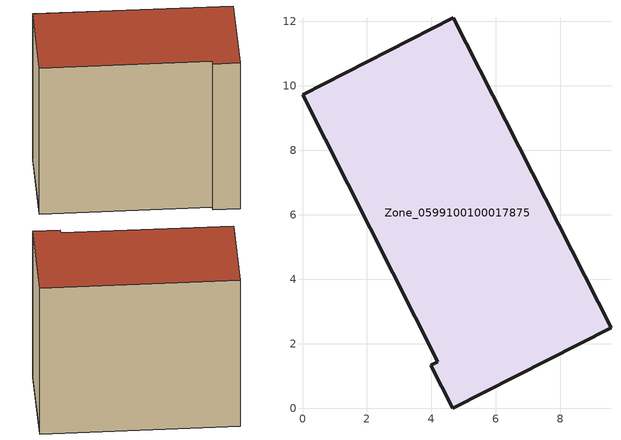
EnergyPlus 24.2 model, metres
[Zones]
Zone_0599100100017875
 floor ground (C_G): 3.98,1.33 4.2,1.44 0,9.73 4.68,12.11 9.57,2.5 4.66,0 z3.36
 wall outside (C_F): 4.2,1.44 3.98,1.33 4.66,0 9.57,2.5 4.68,12.11 0,9.73 4.2,1.44 z3.36:12.76
 roof outside (C_R): 4.68,12.11 0,9.73 4.2,1.44 3.98,1.33 4.66,0 9.57,2.5 z12.76
[BUILDING]
Pand.0599100100017875: North Axis=0; Terrain=City; Loads Convergence Tolerance Value=0.04; Temperature Convergence Tolerance Value=0.4; Solar Distribution=FullExterior; Maximum Number of Warmup Days=25; Minimum Number of Warmup Days=1
[Site:Location]
Rotterdam.The.Hague.AP_ZH_NLD Design_Conditions: Latitude=51.96; Longitude=4.45; Time Zone=1; Elevation=-4.5
[SITE:GROUNDTEMPERATURE:BUILDINGSURFACE]
18, 18, 18, 18, 18, 18, 18, 18, 18, 18, 18, 18
[MATERIAL] Thermal Absorptance=0.9; Solar Absorptance=0.7; Visible Absorptance=0.7
Name | Roughness | Thickness | Conductivity | Density | Specific Heat
G.TI.2015-2018 | MediumSmooth | 0.15 | 0.0428571 | 540 | 1210
F.TI.2015-2018 | Rough | 0.3 | 0.0666667 | 1920 | 840
R.TI.2015-2018 | MediumRough | 0.2 | 0.0333333 | 1500 | 1000
[CONSTRUCTION]
C_G: G.TI.2015-2018
C_F: F.TI.2015-2018
C_R: R.TI.2015-2018
[ZONE]
Zone_0599100100017875: Type=1; Multiplier=1; Ceiling Height=Autocalculate; Volume=Autocalculate; Floor Area=autocalculate; Part of Total Floor Area=Yes
[ZONEINFILTRATION:DESIGNFLOWRATE]
Infil_Zone_0599100100017875: Zone or ZoneList or Space or SpaceList=Zone_0599100100017875; Schedule=AlwaysOn; Design Flow Rate Calculation Method=Flow/Area; Flow Rate per Floor Area=0.0015; Constant Term Coefficient=1; Temperature Term Coefficient=0; Velocity Term Coefficient=0; Velocity Squared Term Coefficient=0
[HVACTEMPLATE:ZONE:IDEALLOADSAIRSYSTEM]
Zone_0599100100017875: Maximum Heating Supply Air Temperature=50; Minimum Cooling Supply Air Temperature=13; Maximum Heating Supply Air Humidity Ratio=0.0156; Minimum Cooling Supply Air Humidity Ratio=0.0077; Heating Limit=NoLimit; Cooling Limit=NoLimit; Dehumidification Control Type=ConstantSensibleHeatRatio; Cooling Sensible Heat Ratio=0.7; Dehumidification Setpoint=60; Humidification Control Type=None; Humidification Setpoint=30; Outdoor Air Method=None; Outdoor Air Flow Rate per Person=0.00944; Outdoor Air Flow Rate per Zone Floor Area=0; Outdoor Air Flow Rate per Zone=0; Demand Controlled Ventilation Type=None; Outdoor Air Economizer Type=NoEconomizer; Heat Recovery Type=None; Sensible Heat Recovery Effectiveness=0.7; Latent Heat Recovery Effectiveness=0.65
[ZONECONTROL:THERMOSTAT]
ThermostatControl_Zone_0599100100017875: Zone or ZoneList=Zone_0599100100017875; Control Type Schedule=DualSetpointControlType; Control 1=Thermostat_Zone_0599100100017875; Temperature Difference Between Cutout And Setpoint=0
[THERMOSTATSETPOINT:DUALSETPOINT]
Thermostat_Zone_0599100100017875: Heating Setpoint Temperature Schedule=HeatingSetpoint_Zone_0599100100017875; Cooling Setpoint Temperature Schedule=CoolingSetpoint_Zone_0599100100017875
[SCHEDULE:COMPACT]
HeatingSetpoint_Zone_0599100100017875: Through: 12/31, For: AllDays, Until: 24:00, 21
CoolingSetpoint_Zone_0599100100017875: Through: 12/31, For: AllDays, Until: 24:00, 24
DualSetpointControlType: Through: 12/31, For: AllDays, Until: 24:00, 4
AlwaysOn: Through: 12/31, For: AllDays, Until: 24:00, 1
